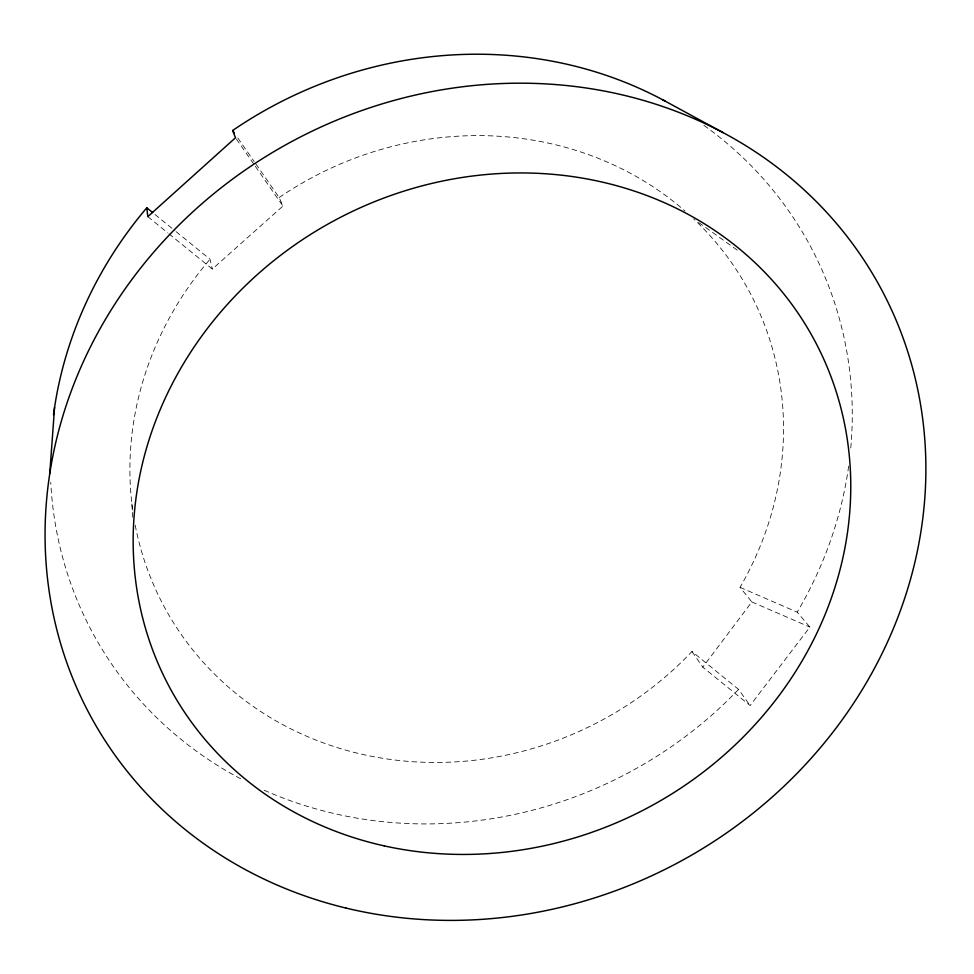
<?xml version="1.0" encoding="UTF-8"?>
<svg xmlns="http://www.w3.org/2000/svg" width="974" height="974" viewBox="0 0 974 974"><rect width="100%" height="100%" fill="white"/><g stroke="black" fill="none" stroke-linecap="round" stroke-linejoin="round"><path stroke-width="0.73" stroke-dasharray="4.87 3.65" d="M740.033 587.322L797.195 612.171L809.893 627.073L750.09 705.553L702.802 667.166L751.831 601.944L740.033 587.322A332.304 307.589 -28.6 0 0 693.756 218.98M168.928 233.809L212.344 269.043L282.947 206.05L279.148 197.515L255.03 162.768M751.831 601.944L809.893 627.073M698.626 222.462L737.525 250.318M147.805 216.654L167.747 232.847M154.976 214.475L174.882 230.668M176.063 231.629L210.019 259.267L212.344 269.043M135.203 525.156A332.304 307.589 -28.6 0 0 362.194 754.326A332.304 307.589 -28.6 0 0 691.978 651.496L738.584 689.422L750.09 705.553M237.79 137.955L254.165 161.538M236.353 139.002L254.47 165.069M255.334 166.31L282.947 206.05M691.978 651.496L702.802 667.166M131.916 503.899L132.549 517.584M703.91 125.354A407.631 377.815 -28.6 0 1 850.752 448.077M848.671 466.144A407.631 377.815 -28.6 0 1 797.195 612.171M738.584 689.422A407.631 377.815 -28.6 0 1 262.517 789.476M240.688 778.798A407.631 377.815 -28.6 0 1 50.758 482.264M132.695 509.986A332.304 307.589 -28.6 0 1 210.019 259.267M279.148 197.515A332.304 307.589 -28.6 0 1 685.026 211.041"/><path stroke-width="1.46" d="M49.759 473.632L54.581 407.278M662.454 99.652L723.012 132.586M53.497 414.887A407.631 377.815 -28.6 0 1 146.782 207.803L152.638 212.563M665.145 101.101A407.631 377.815 -28.6 0 0 232.628 130.504L234.344 132.988M232.628 130.504L235.489 137.76L147.805 216.654L146.782 207.803M384.243 845.882A366.187 332.828 -28.6 0 0 842.23 413.341A366.187 332.828 -28.6 0 0 249.417 281.851A366.187 332.828 -28.6 0 0 384.243 845.882M346.123 908.097A449.318 409.043 -28.6 0 0 916.96 385.899A449.318 409.043 -28.6 0 0 193.339 211.382A449.318 409.043 -28.6 0 0 346.123 908.097"/></g></svg>
